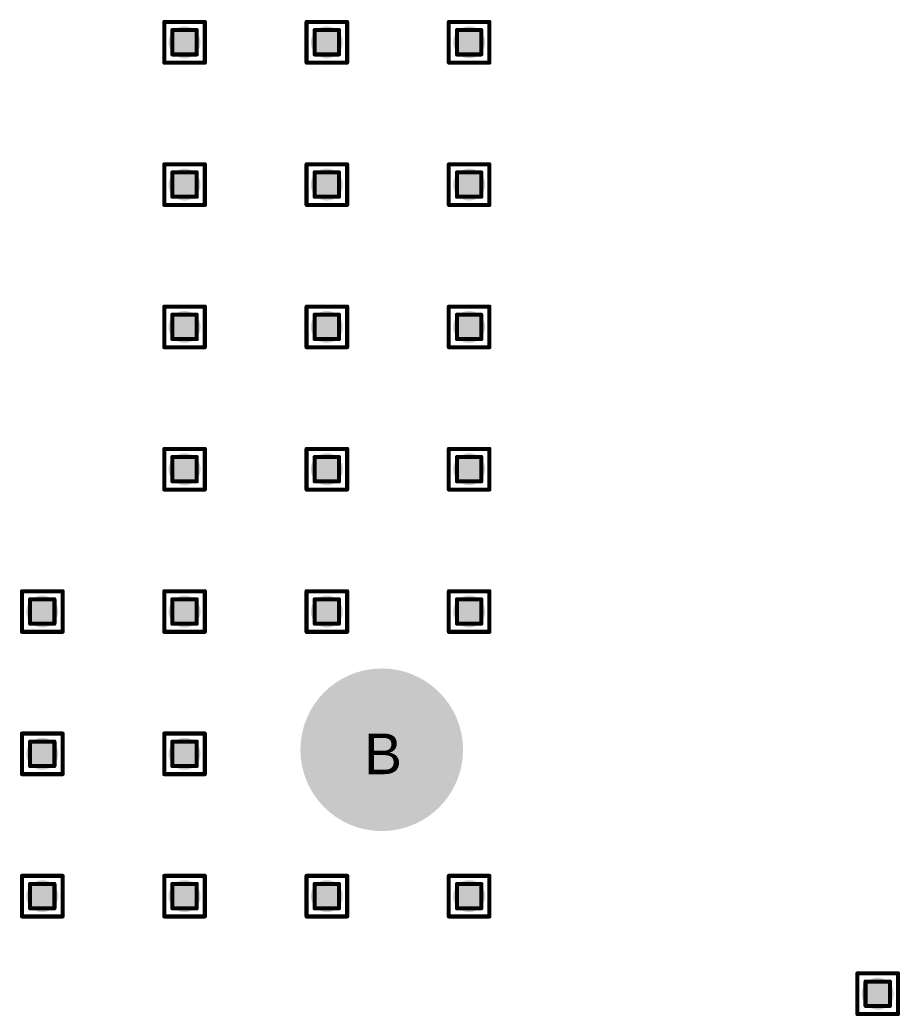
# Model space of a CAD drawing. Header units: millimetres. Extents: x -25 to 478, y -31 to 252.
# Drawn here: x 121.03 to 132.03, y 103.09 to 115.54 of the extents above; entities that cross this region are included whole.
import ezdxf

# ---------------------------------------------------------------- set-up
doc = ezdxf.new("R2010")
doc.units = ezdxf.units.MM
for name, color, linetype in [('DrillDrawing', 1, 'Continuous'), ('MultiLayer', 9, 'Continuous'), ('PadHoleLayer', 156, 'Continuous'), ('ViaHoleLayer', 16, 'Continuous')]:
    doc.layers.add(name, color=color, linetype=linetype)
doc.styles.add('Arial', font='', dxfattribs={"height": 0.2})
doc.styles.get('Arial').set_extended_font_data('Arial')

# ---------------------------------------------------------------- blocks, each defined once
blk = doc.blocks.new('KEYSTONE5000_959')
at = {"layer": 'MultiLayer'}
h = blk.add_hatch(color=9, dxfattribs=at)
edge = h.paths.add_edge_path()
edge.add_arc((0, 0), 1.016, 0, 360)
at = {"layer": 'PadHoleLayer'}
h = blk.add_hatch(color=156, dxfattribs=at)
edge = h.paths.add_edge_path()
edge.add_arc((0, 0), 0.508, 0, 360)

msp = doc.modelspace()

# ---------------------------------------------------------------- hatches: boundary and pattern name
at = {"layer": 'ViaHoleLayer'}
h = msp.add_hatch(color=16, dxfattribs=at)
edge = h.paths.add_edge_path()
edge.add_arc((123.088, 115.261), 0.2, 0, 360)
h = msp.add_hatch(color=16, dxfattribs=at)
edge = h.paths.add_edge_path()
edge.add_arc((124.866, 115.261), 0.2, 0, 360)
h = msp.add_hatch(color=16, dxfattribs=at)
edge = h.paths.add_edge_path()
edge.add_arc((126.644, 115.261), 0.2, 0, 360)
h = msp.add_hatch(color=16, dxfattribs=at)
edge = h.paths.add_edge_path()
edge.add_arc((123.088, 113.483), 0.2, 0, 360)
h = msp.add_hatch(color=16, dxfattribs=at)
edge = h.paths.add_edge_path()
edge.add_arc((124.866, 113.483), 0.2, 0, 360)
h = msp.add_hatch(color=16, dxfattribs=at)
edge = h.paths.add_edge_path()
edge.add_arc((126.644, 113.483), 0.2, 0, 360)
h = msp.add_hatch(color=16, dxfattribs=at)
edge = h.paths.add_edge_path()
edge.add_arc((123.088, 111.705), 0.2, 0, 360)
h = msp.add_hatch(color=16, dxfattribs=at)
edge = h.paths.add_edge_path()
edge.add_arc((124.866, 111.705), 0.2, 0, 360)
h = msp.add_hatch(color=16, dxfattribs=at)
edge = h.paths.add_edge_path()
edge.add_arc((126.644, 111.705), 0.2, 0, 360)
h = msp.add_hatch(color=16, dxfattribs=at)
edge = h.paths.add_edge_path()
edge.add_arc((123.088, 109.927), 0.2, 0, 360)
h = msp.add_hatch(color=16, dxfattribs=at)
edge = h.paths.add_edge_path()
edge.add_arc((124.866, 109.927), 0.2, 0, 360)
h = msp.add_hatch(color=16, dxfattribs=at)
edge = h.paths.add_edge_path()
edge.add_arc((126.644, 109.927), 0.2, 0, 360)
h = msp.add_hatch(color=16, dxfattribs=at)
edge = h.paths.add_edge_path()
edge.add_arc((121.31, 108.149), 0.2, 0, 360)
h = msp.add_hatch(color=16, dxfattribs=at)
edge = h.paths.add_edge_path()
edge.add_arc((123.088, 108.149), 0.2, 0, 360)
h = msp.add_hatch(color=16, dxfattribs=at)
edge = h.paths.add_edge_path()
edge.add_arc((124.866, 108.149), 0.2, 0, 360)
h = msp.add_hatch(color=16, dxfattribs=at)
edge = h.paths.add_edge_path()
edge.add_arc((126.644, 108.149), 0.2, 0, 360)
h = msp.add_hatch(color=16, dxfattribs=at)
edge = h.paths.add_edge_path()
edge.add_arc((121.31, 106.371), 0.2, 0, 360)
h = msp.add_hatch(color=16, dxfattribs=at)
edge = h.paths.add_edge_path()
edge.add_arc((123.088, 106.371), 0.2, 0, 360)
h = msp.add_hatch(color=16, dxfattribs=at)
edge = h.paths.add_edge_path()
edge.add_arc((121.31, 104.593), 0.2, 0, 360)
h = msp.add_hatch(color=16, dxfattribs=at)
edge = h.paths.add_edge_path()
edge.add_arc((123.088, 104.593), 0.2, 0, 360)
h = msp.add_hatch(color=16, dxfattribs=at)
edge = h.paths.add_edge_path()
edge.add_arc((124.866, 104.593), 0.2, 0, 360)
h = msp.add_hatch(color=16, dxfattribs=at)
edge = h.paths.add_edge_path()
edge.add_arc((126.644, 104.593), 0.2, 0, 360)
h = msp.add_hatch(color=16, dxfattribs=at)
edge = h.paths.add_edge_path()
edge.add_arc((131.75, 103.374), 0.2, 0, 360)

# ---------------------------------------------------------------- linework, layer by layer
at = {"layer": 'DrillDrawing', "const_width": 0.0508}
for points in [[(122.834, 115.515), (123.342, 115.515)], [(122.834, 115.007), (122.834, 115.515)], [(123.342, 115.007), (123.342, 115.515)], [(124.612, 115.515), (125.12, 115.515)], [(124.612, 115.007), (124.612, 115.515)], [(125.12, 115.007), (125.12, 115.515)], [(126.39, 115.515), (126.898, 115.515)], [(126.39, 115.007), (126.39, 115.515)], [(126.898, 115.007), (126.898, 115.515)], [(122.936, 115.414), (123.241, 115.414)], [(122.936, 115.109), (122.936, 115.414)], [(123.241, 115.109), (123.241, 115.414)], [(124.714, 115.414), (125.019, 115.414)], [(124.714, 115.109), (124.714, 115.414)], [(125.019, 115.109), (125.019, 115.414)], [(126.492, 115.414), (126.797, 115.414)], [(126.492, 115.109), (126.492, 115.414)], [(126.797, 115.109), (126.797, 115.414)], [(122.936, 115.109), (123.241, 115.109)], [(124.714, 115.109), (125.019, 115.109)], [(126.492, 115.109), (126.797, 115.109)], [(122.834, 115.007), (123.342, 115.007)], [(124.612, 115.007), (125.12, 115.007)], [(126.39, 115.007), (126.898, 115.007)], [(122.834, 113.737), (123.342, 113.737)], [(122.834, 113.229), (122.834, 113.737)], [(123.342, 113.229), (123.342, 113.737)], [(124.612, 113.737), (125.12, 113.737)], [(124.612, 113.229), (124.612, 113.737)], [(125.12, 113.229), (125.12, 113.737)], [(126.39, 113.737), (126.898, 113.737)], [(126.39, 113.229), (126.39, 113.737)], [(126.898, 113.229), (126.898, 113.737)], [(122.936, 113.636), (123.241, 113.636)], [(122.936, 113.331), (122.936, 113.636)], [(123.241, 113.331), (123.241, 113.636)], [(124.714, 113.636), (125.019, 113.636)], [(124.714, 113.331), (124.714, 113.636)], [(125.019, 113.331), (125.019, 113.636)], [(126.492, 113.636), (126.797, 113.636)], [(126.492, 113.331), (126.492, 113.636)], [(126.797, 113.331), (126.797, 113.636)], [(122.936, 113.331), (123.241, 113.331)], [(124.714, 113.331), (125.019, 113.331)], [(126.492, 113.331), (126.797, 113.331)], [(122.834, 113.229), (123.342, 113.229)], [(124.612, 113.229), (125.12, 113.229)], [(126.39, 113.229), (126.898, 113.229)], [(122.834, 111.959), (123.342, 111.959)], [(122.834, 111.451), (122.834, 111.959)], [(123.342, 111.451), (123.342, 111.959)], [(124.612, 111.959), (125.12, 111.959)], [(124.612, 111.451), (124.612, 111.959)], [(125.12, 111.451), (125.12, 111.959)], [(126.39, 111.959), (126.898, 111.959)], [(126.39, 111.451), (126.39, 111.959)], [(126.898, 111.451), (126.898, 111.959)], [(122.936, 111.858), (123.241, 111.858)], [(122.936, 111.553), (122.936, 111.858)], [(123.241, 111.553), (123.241, 111.858)], [(124.714, 111.858), (125.019, 111.858)], [(124.714, 111.553), (124.714, 111.858)], [(125.019, 111.553), (125.019, 111.858)], [(126.492, 111.858), (126.797, 111.858)], [(126.492, 111.553), (126.492, 111.858)], [(126.797, 111.553), (126.797, 111.858)], [(122.936, 111.553), (123.241, 111.553)], [(124.714, 111.553), (125.019, 111.553)], [(126.492, 111.553), (126.797, 111.553)], [(122.834, 111.451), (123.342, 111.451)], [(124.612, 111.451), (125.12, 111.451)], [(126.39, 111.451), (126.898, 111.451)], [(122.834, 110.181), (123.342, 110.181)], [(122.834, 109.673), (122.834, 110.181)], [(123.342, 109.673), (123.342, 110.181)], [(124.612, 110.181), (125.12, 110.181)], [(124.612, 109.673), (124.612, 110.181)], [(125.12, 109.673), (125.12, 110.181)], [(126.39, 110.181), (126.898, 110.181)], [(126.39, 109.673), (126.39, 110.181)], [(126.898, 109.673), (126.898, 110.181)], [(122.936, 110.08), (123.241, 110.08)], [(122.936, 109.775), (122.936, 110.08)], [(123.241, 109.775), (123.241, 110.08)], [(124.714, 110.08), (125.019, 110.08)], [(124.714, 109.775), (124.714, 110.08)], [(125.019, 109.775), (125.019, 110.08)], [(126.492, 110.08), (126.797, 110.08)], [(126.492, 109.775), (126.492, 110.08)], [(126.797, 109.775), (126.797, 110.08)], [(122.936, 109.775), (123.241, 109.775)], [(124.714, 109.775), (125.019, 109.775)], [(126.492, 109.775), (126.797, 109.775)], [(122.834, 109.673), (123.342, 109.673)], [(124.612, 109.673), (125.12, 109.673)], [(126.39, 109.673), (126.898, 109.673)], [(121.056, 108.403), (121.564, 108.403)], [(121.056, 107.895), (121.056, 108.403)], [(121.564, 107.895), (121.564, 108.403)], [(122.834, 108.403), (123.342, 108.403)], [(122.834, 107.895), (122.834, 108.403)], [(123.342, 107.895), (123.342, 108.403)], [(124.612, 108.403), (125.12, 108.403)], [(124.612, 107.895), (124.612, 108.403)], [(125.12, 107.895), (125.12, 108.403)], [(126.39, 108.403), (126.898, 108.403)], [(126.39, 107.895), (126.39, 108.403)], [(126.898, 107.895), (126.898, 108.403)], [(121.158, 108.302), (121.463, 108.302)], [(121.158, 107.997), (121.158, 108.302)], [(121.463, 107.997), (121.463, 108.302)], [(122.936, 108.302), (123.241, 108.302)], [(122.936, 107.997), (122.936, 108.302)], [(123.241, 107.997), (123.241, 108.302)], [(124.714, 108.302), (125.019, 108.302)], [(124.714, 107.997), (124.714, 108.302)], [(125.019, 107.997), (125.019, 108.302)], [(126.492, 108.302), (126.797, 108.302)], [(126.492, 107.997), (126.492, 108.302)], [(126.797, 107.997), (126.797, 108.302)], [(121.056, 107.895), (121.564, 107.895)], [(121.158, 107.997), (121.463, 107.997)], [(122.834, 107.895), (123.342, 107.895)], [(122.936, 107.997), (123.241, 107.997)], [(124.612, 107.895), (125.12, 107.895)], [(124.714, 107.997), (125.019, 107.997)], [(126.39, 107.895), (126.898, 107.895)], [(126.492, 107.997), (126.797, 107.997)], [(121.056, 106.625), (121.564, 106.625)], [(121.056, 106.117), (121.056, 106.625)], [(121.158, 106.524), (121.463, 106.524)], [(121.158, 106.219), (121.158, 106.524)], [(121.463, 106.219), (121.463, 106.524)], [(121.564, 106.117), (121.564, 106.625)], [(122.834, 106.625), (123.342, 106.625)], [(122.834, 106.117), (122.834, 106.625)], [(122.936, 106.524), (123.241, 106.524)], [(122.936, 106.219), (122.936, 106.524)], [(123.241, 106.219), (123.241, 106.524)], [(123.342, 106.117), (123.342, 106.625)], [(121.158, 106.219), (121.463, 106.219)], [(122.936, 106.219), (123.241, 106.219)], [(121.056, 106.117), (121.564, 106.117)], [(122.834, 106.117), (123.342, 106.117)], [(121.056, 104.847), (121.564, 104.847)], [(121.056, 104.339), (121.056, 104.847)], [(121.564, 104.339), (121.564, 104.847)], [(122.834, 104.847), (123.342, 104.847)], [(122.834, 104.339), (122.834, 104.847)], [(123.342, 104.339), (123.342, 104.847)], [(124.612, 104.847), (125.12, 104.847)], [(124.612, 104.339), (124.612, 104.847)], [(125.12, 104.339), (125.12, 104.847)], [(126.39, 104.847), (126.898, 104.847)], [(126.39, 104.339), (126.39, 104.847)], [(126.898, 104.339), (126.898, 104.847)], [(121.158, 104.746), (121.463, 104.746)], [(121.158, 104.441), (121.158, 104.746)], [(121.463, 104.441), (121.463, 104.746)], [(122.936, 104.746), (123.241, 104.746)], [(122.936, 104.441), (122.936, 104.746)], [(123.241, 104.441), (123.241, 104.746)], [(124.714, 104.746), (125.019, 104.746)], [(124.714, 104.441), (124.714, 104.746)], [(125.019, 104.441), (125.019, 104.746)], [(126.492, 104.746), (126.797, 104.746)], [(126.492, 104.441), (126.492, 104.746)], [(126.797, 104.441), (126.797, 104.746)], [(121.158, 104.441), (121.463, 104.441)], [(122.936, 104.441), (123.241, 104.441)], [(124.714, 104.441), (125.019, 104.441)], [(126.492, 104.441), (126.797, 104.441)], [(121.056, 104.339), (121.564, 104.339)], [(122.834, 104.339), (123.342, 104.339)], [(124.612, 104.339), (125.12, 104.339)], [(126.39, 104.339), (126.898, 104.339)], [(131.496, 103.628), (132.004, 103.628)], [(131.496, 103.12), (131.496, 103.628)], [(131.597, 103.526), (131.902, 103.526)], [(131.597, 103.222), (131.597, 103.526)], [(131.902, 103.222), (131.902, 103.526)], [(132.004, 103.12), (132.004, 103.628)], [(131.597, 103.222), (131.902, 103.222)], [(131.496, 103.12), (132.004, 103.12)]]:
    msp.add_lwpolyline(points, dxfattribs=at)
at = {"layer": 'DrillDrawing', "const_width": 0.0254}
for points in [[(122.822, 115.515, 1), (122.847, 115.515, 1)], [(122.822, 115.515, 1), (122.847, 115.515, 1)], [(123.33, 115.515, 1), (123.355, 115.515, 1)], [(123.33, 115.515, 1), (123.355, 115.515, 1)], [(124.6, 115.515, 1), (124.625, 115.515, 1)], [(124.6, 115.515, 1), (124.625, 115.515, 1)], [(125.108, 115.515, 1), (125.133, 115.515, 1)], [(125.108, 115.515, 1), (125.133, 115.515, 1)], [(126.378, 115.515, 1), (126.403, 115.515, 1)], [(126.378, 115.515, 1), (126.403, 115.515, 1)], [(126.886, 115.515, 1), (126.911, 115.515, 1)], [(126.886, 115.515, 1), (126.911, 115.515, 1)], [(122.923, 115.414, 1), (122.949, 115.414, 1)], [(122.923, 115.414, 1), (122.949, 115.414, 1)], [(123.228, 115.414, 1), (123.254, 115.414, 1)], [(123.228, 115.414, 1), (123.254, 115.414, 1)], [(124.701, 115.414, 1), (124.727, 115.414, 1)], [(124.701, 115.414, 1), (124.727, 115.414, 1)], [(125.006, 115.414, 1), (125.031, 115.414, 1)], [(125.006, 115.414, 1), (125.031, 115.414, 1)], [(126.479, 115.414, 1), (126.505, 115.414, 1)], [(126.479, 115.414, 1), (126.505, 115.414, 1)], [(126.784, 115.414, 1), (126.809, 115.414, 1)], [(126.784, 115.414, 1), (126.809, 115.414, 1)], [(122.923, 115.109, 1), (122.949, 115.109, 1)], [(122.923, 115.109, 1), (122.949, 115.109, 1)], [(123.228, 115.109, 1), (123.254, 115.109, 1)], [(123.228, 115.109, 1), (123.254, 115.109, 1)], [(124.701, 115.109, 1), (124.727, 115.109, 1)], [(124.701, 115.109, 1), (124.727, 115.109, 1)], [(125.006, 115.109, 1), (125.031, 115.109, 1)], [(125.006, 115.109, 1), (125.031, 115.109, 1)], [(126.479, 115.109, 1), (126.505, 115.109, 1)], [(126.479, 115.109, 1), (126.505, 115.109, 1)], [(126.784, 115.109, 1), (126.809, 115.109, 1)], [(126.784, 115.109, 1), (126.809, 115.109, 1)], [(122.822, 115.007, 1), (122.847, 115.007, 1)], [(122.822, 115.007, 1), (122.847, 115.007, 1)], [(123.33, 115.007, 1), (123.355, 115.007, 1)], [(123.33, 115.007, 1), (123.355, 115.007, 1)], [(124.6, 115.007, 1), (124.625, 115.007, 1)], [(124.6, 115.007, 1), (124.625, 115.007, 1)], [(125.108, 115.007, 1), (125.133, 115.007, 1)], [(125.108, 115.007, 1), (125.133, 115.007, 1)], [(126.378, 115.007, 1), (126.403, 115.007, 1)], [(126.378, 115.007, 1), (126.403, 115.007, 1)], [(126.886, 115.007, 1), (126.911, 115.007, 1)], [(126.886, 115.007, 1), (126.911, 115.007, 1)], [(122.822, 113.737, 1), (122.847, 113.737, 1)], [(122.822, 113.737, 1), (122.847, 113.737, 1)], [(123.33, 113.737, 1), (123.355, 113.737, 1)], [(123.33, 113.737, 1), (123.355, 113.737, 1)], [(124.6, 113.737, 1), (124.625, 113.737, 1)], [(124.6, 113.737, 1), (124.625, 113.737, 1)], [(125.108, 113.737, 1), (125.133, 113.737, 1)], [(125.108, 113.737, 1), (125.133, 113.737, 1)], [(126.378, 113.737, 1), (126.403, 113.737, 1)], [(126.378, 113.737, 1), (126.403, 113.737, 1)], [(126.886, 113.737, 1), (126.911, 113.737, 1)], [(126.886, 113.737, 1), (126.911, 113.737, 1)], [(122.923, 113.636, 1), (122.949, 113.636, 1)], [(122.923, 113.636, 1), (122.949, 113.636, 1)], [(123.228, 113.636, 1), (123.254, 113.636, 1)], [(123.228, 113.636, 1), (123.254, 113.636, 1)], [(124.701, 113.636, 1), (124.727, 113.636, 1)], [(124.701, 113.636, 1), (124.727, 113.636, 1)], [(125.006, 113.636, 1), (125.031, 113.636, 1)], [(125.006, 113.636, 1), (125.031, 113.636, 1)], [(126.479, 113.636, 1), (126.505, 113.636, 1)], [(126.479, 113.636, 1), (126.505, 113.636, 1)], [(126.784, 113.636, 1), (126.809, 113.636, 1)], [(126.784, 113.636, 1), (126.809, 113.636, 1)], [(122.923, 113.331, 1), (122.949, 113.331, 1)], [(122.923, 113.331, 1), (122.949, 113.331, 1)], [(123.228, 113.331, 1), (123.254, 113.331, 1)], [(123.228, 113.331, 1), (123.254, 113.331, 1)], [(124.701, 113.331, 1), (124.727, 113.331, 1)], [(124.701, 113.331, 1), (124.727, 113.331, 1)], [(125.006, 113.331, 1), (125.031, 113.331, 1)], [(125.006, 113.331, 1), (125.031, 113.331, 1)], [(126.479, 113.331, 1), (126.505, 113.331, 1)], [(126.479, 113.331, 1), (126.505, 113.331, 1)], [(126.784, 113.331, 1), (126.809, 113.331, 1)], [(126.784, 113.331, 1), (126.809, 113.331, 1)], [(122.822, 113.229, 1), (122.847, 113.229, 1)], [(122.822, 113.229, 1), (122.847, 113.229, 1)], [(123.33, 113.229, 1), (123.355, 113.229, 1)], [(123.33, 113.229, 1), (123.355, 113.229, 1)], [(124.6, 113.229, 1), (124.625, 113.229, 1)], [(124.6, 113.229, 1), (124.625, 113.229, 1)], [(125.108, 113.229, 1), (125.133, 113.229, 1)], [(125.108, 113.229, 1), (125.133, 113.229, 1)], [(126.378, 113.229, 1), (126.403, 113.229, 1)], [(126.378, 113.229, 1), (126.403, 113.229, 1)], [(126.886, 113.229, 1), (126.911, 113.229, 1)], [(126.886, 113.229, 1), (126.911, 113.229, 1)], [(122.822, 111.959, 1), (122.847, 111.959, 1)], [(122.822, 111.959, 1), (122.847, 111.959, 1)], [(123.33, 111.959, 1), (123.355, 111.959, 1)], [(123.33, 111.959, 1), (123.355, 111.959, 1)], [(124.6, 111.959, 1), (124.625, 111.959, 1)], [(124.6, 111.959, 1), (124.625, 111.959, 1)], [(125.108, 111.959, 1), (125.133, 111.959, 1)], [(125.108, 111.959, 1), (125.133, 111.959, 1)], [(126.378, 111.959, 1), (126.403, 111.959, 1)], [(126.378, 111.959, 1), (126.403, 111.959, 1)], [(126.886, 111.959, 1), (126.911, 111.959, 1)], [(126.886, 111.959, 1), (126.911, 111.959, 1)], [(122.923, 111.858, 1), (122.949, 111.858, 1)], [(122.923, 111.858, 1), (122.949, 111.858, 1)], [(123.228, 111.858, 1), (123.254, 111.858, 1)], [(123.228, 111.858, 1), (123.254, 111.858, 1)], [(124.701, 111.858, 1), (124.727, 111.858, 1)], [(124.701, 111.858, 1), (124.727, 111.858, 1)], [(125.006, 111.858, 1), (125.031, 111.858, 1)], [(125.006, 111.858, 1), (125.031, 111.858, 1)], [(126.479, 111.858, 1), (126.505, 111.858, 1)], [(126.479, 111.858, 1), (126.505, 111.858, 1)], [(126.784, 111.858, 1), (126.809, 111.858, 1)], [(126.784, 111.858, 1), (126.809, 111.858, 1)], [(122.923, 111.553, 1), (122.949, 111.553, 1)], [(122.923, 111.553, 1), (122.949, 111.553, 1)], [(123.228, 111.553, 1), (123.254, 111.553, 1)], [(123.228, 111.553, 1), (123.254, 111.553, 1)], [(124.701, 111.553, 1), (124.727, 111.553, 1)], [(124.701, 111.553, 1), (124.727, 111.553, 1)], [(125.006, 111.553, 1), (125.031, 111.553, 1)], [(125.006, 111.553, 1), (125.031, 111.553, 1)], [(126.479, 111.553, 1), (126.505, 111.553, 1)], [(126.479, 111.553, 1), (126.505, 111.553, 1)], [(126.784, 111.553, 1), (126.809, 111.553, 1)], [(126.784, 111.553, 1), (126.809, 111.553, 1)], [(122.822, 111.451, 1), (122.847, 111.451, 1)], [(122.822, 111.451, 1), (122.847, 111.451, 1)], [(123.33, 111.451, 1), (123.355, 111.451, 1)], [(123.33, 111.451, 1), (123.355, 111.451, 1)], [(124.6, 111.451, 1), (124.625, 111.451, 1)], [(124.6, 111.451, 1), (124.625, 111.451, 1)], [(125.108, 111.451, 1), (125.133, 111.451, 1)], [(125.108, 111.451, 1), (125.133, 111.451, 1)], [(126.378, 111.451, 1), (126.403, 111.451, 1)], [(126.378, 111.451, 1), (126.403, 111.451, 1)], [(126.886, 111.451, 1), (126.911, 111.451, 1)], [(126.886, 111.451, 1), (126.911, 111.451, 1)], [(122.822, 110.181, 1), (122.847, 110.181, 1)], [(122.822, 110.181, 1), (122.847, 110.181, 1)], [(123.33, 110.181, 1), (123.355, 110.181, 1)], [(123.33, 110.181, 1), (123.355, 110.181, 1)], [(124.6, 110.181, 1), (124.625, 110.181, 1)], [(124.6, 110.181, 1), (124.625, 110.181, 1)], [(125.108, 110.181, 1), (125.133, 110.181, 1)], [(125.108, 110.181, 1), (125.133, 110.181, 1)], [(126.378, 110.181, 1), (126.403, 110.181, 1)], [(126.378, 110.181, 1), (126.403, 110.181, 1)], [(126.886, 110.181, 1), (126.911, 110.181, 1)], [(126.886, 110.181, 1), (126.911, 110.181, 1)], [(122.923, 110.08, 1), (122.949, 110.08, 1)], [(122.923, 110.08, 1), (122.949, 110.08, 1)], [(123.228, 110.08, 1), (123.254, 110.08, 1)], [(123.228, 110.08, 1), (123.254, 110.08, 1)], [(124.701, 110.08, 1), (124.727, 110.08, 1)], [(124.701, 110.08, 1), (124.727, 110.08, 1)], [(125.006, 110.08, 1), (125.031, 110.08, 1)], [(125.006, 110.08, 1), (125.031, 110.08, 1)], [(126.479, 110.08, 1), (126.505, 110.08, 1)], [(126.479, 110.08, 1), (126.505, 110.08, 1)], [(126.784, 110.08, 1), (126.809, 110.08, 1)], [(126.784, 110.08, 1), (126.809, 110.08, 1)], [(122.923, 109.775, 1), (122.949, 109.775, 1)], [(122.923, 109.775, 1), (122.949, 109.775, 1)], [(123.228, 109.775, 1), (123.254, 109.775, 1)], [(123.228, 109.775, 1), (123.254, 109.775, 1)], [(124.701, 109.775, 1), (124.727, 109.775, 1)], [(124.701, 109.775, 1), (124.727, 109.775, 1)], [(125.006, 109.775, 1), (125.031, 109.775, 1)], [(125.006, 109.775, 1), (125.031, 109.775, 1)], [(126.479, 109.775, 1), (126.505, 109.775, 1)], [(126.479, 109.775, 1), (126.505, 109.775, 1)], [(126.784, 109.775, 1), (126.809, 109.775, 1)], [(126.784, 109.775, 1), (126.809, 109.775, 1)], [(122.822, 109.673, 1), (122.847, 109.673, 1)], [(122.822, 109.673, 1), (122.847, 109.673, 1)], [(123.33, 109.673, 1), (123.355, 109.673, 1)], [(123.33, 109.673, 1), (123.355, 109.673, 1)], [(124.6, 109.673, 1), (124.625, 109.673, 1)], [(124.6, 109.673, 1), (124.625, 109.673, 1)], [(125.108, 109.673, 1), (125.133, 109.673, 1)], [(125.108, 109.673, 1), (125.133, 109.673, 1)], [(126.378, 109.673, 1), (126.403, 109.673, 1)], [(126.378, 109.673, 1), (126.403, 109.673, 1)], [(126.886, 109.673, 1), (126.911, 109.673, 1)], [(126.886, 109.673, 1), (126.911, 109.673, 1)], [(121.044, 108.403, 1), (121.069, 108.403, 1)], [(121.044, 108.403, 1), (121.069, 108.403, 1)], [(121.552, 108.403, 1), (121.577, 108.403, 1)], [(121.552, 108.403, 1), (121.577, 108.403, 1)], [(122.822, 108.403, 1), (122.847, 108.403, 1)], [(122.822, 108.403, 1), (122.847, 108.403, 1)], [(123.33, 108.403, 1), (123.355, 108.403, 1)], [(123.33, 108.403, 1), (123.355, 108.403, 1)], [(124.6, 108.403, 1), (124.625, 108.403, 1)], [(124.6, 108.403, 1), (124.625, 108.403, 1)], [(125.108, 108.403, 1), (125.133, 108.403, 1)], [(125.108, 108.403, 1), (125.133, 108.403, 1)], [(126.378, 108.403, 1), (126.403, 108.403, 1)], [(126.378, 108.403, 1), (126.403, 108.403, 1)], [(126.886, 108.403, 1), (126.911, 108.403, 1)], [(126.886, 108.403, 1), (126.911, 108.403, 1)], [(121.145, 108.302, 1), (121.171, 108.302, 1)], [(121.145, 108.302, 1), (121.171, 108.302, 1)], [(121.45, 108.302, 1), (121.475, 108.302, 1)], [(121.45, 108.302, 1), (121.475, 108.302, 1)], [(122.923, 108.302, 1), (122.949, 108.302, 1)], [(122.923, 108.302, 1), (122.949, 108.302, 1)], [(123.228, 108.302, 1), (123.254, 108.302, 1)], [(123.228, 108.302, 1), (123.254, 108.302, 1)], [(124.701, 108.302, 1), (124.727, 108.302, 1)], [(124.701, 108.302, 1), (124.727, 108.302, 1)], [(125.006, 108.302, 1), (125.031, 108.302, 1)], [(125.006, 108.302, 1), (125.031, 108.302, 1)], [(126.479, 108.302, 1), (126.505, 108.302, 1)], [(126.479, 108.302, 1), (126.505, 108.302, 1)], [(126.784, 108.302, 1), (126.809, 108.302, 1)], [(126.784, 108.302, 1), (126.809, 108.302, 1)], [(121.044, 107.895, 1), (121.069, 107.895, 1)], [(121.044, 107.895, 1), (121.069, 107.895, 1)], [(121.145, 107.997, 1), (121.171, 107.997, 1)], [(121.145, 107.997, 1), (121.171, 107.997, 1)], [(121.45, 107.997, 1), (121.475, 107.997, 1)], [(121.45, 107.997, 1), (121.475, 107.997, 1)], [(121.552, 107.895, 1), (121.577, 107.895, 1)], [(121.552, 107.895, 1), (121.577, 107.895, 1)], [(122.822, 107.895, 1), (122.847, 107.895, 1)], [(122.822, 107.895, 1), (122.847, 107.895, 1)], [(122.923, 107.997, 1), (122.949, 107.997, 1)], [(122.923, 107.997, 1), (122.949, 107.997, 1)], [(123.228, 107.997, 1), (123.254, 107.997, 1)], [(123.228, 107.997, 1), (123.254, 107.997, 1)], [(123.33, 107.895, 1), (123.355, 107.895, 1)], [(123.33, 107.895, 1), (123.355, 107.895, 1)], [(124.6, 107.895, 1), (124.625, 107.895, 1)], [(124.6, 107.895, 1), (124.625, 107.895, 1)], [(124.701, 107.997, 1), (124.727, 107.997, 1)], [(124.701, 107.997, 1), (124.727, 107.997, 1)], [(125.006, 107.997, 1), (125.031, 107.997, 1)], [(125.006, 107.997, 1), (125.031, 107.997, 1)], [(125.108, 107.895, 1), (125.133, 107.895, 1)], [(125.108, 107.895, 1), (125.133, 107.895, 1)], [(126.378, 107.895, 1), (126.403, 107.895, 1)], [(126.378, 107.895, 1), (126.403, 107.895, 1)], [(126.479, 107.997, 1), (126.505, 107.997, 1)], [(126.479, 107.997, 1), (126.505, 107.997, 1)], [(126.784, 107.997, 1), (126.809, 107.997, 1)], [(126.784, 107.997, 1), (126.809, 107.997, 1)], [(126.886, 107.895, 1), (126.911, 107.895, 1)], [(126.886, 107.895, 1), (126.911, 107.895, 1)], [(121.044, 106.625, 1), (121.069, 106.625, 1)], [(121.044, 106.625, 1), (121.069, 106.625, 1)], [(121.145, 106.524, 1), (121.171, 106.524, 1)], [(121.145, 106.524, 1), (121.171, 106.524, 1)], [(121.45, 106.524, 1), (121.475, 106.524, 1)], [(121.45, 106.524, 1), (121.475, 106.524, 1)], [(121.552, 106.625, 1), (121.577, 106.625, 1)], [(121.552, 106.625, 1), (121.577, 106.625, 1)], [(122.822, 106.625, 1), (122.847, 106.625, 1)], [(122.822, 106.625, 1), (122.847, 106.625, 1)], [(122.923, 106.524, 1), (122.949, 106.524, 1)], [(122.923, 106.524, 1), (122.949, 106.524, 1)], [(123.228, 106.524, 1), (123.254, 106.524, 1)], [(123.228, 106.524, 1), (123.254, 106.524, 1)], [(123.33, 106.625, 1), (123.355, 106.625, 1)], [(123.33, 106.625, 1), (123.355, 106.625, 1)], [(121.145, 106.219, 1), (121.171, 106.219, 1)], [(121.145, 106.219, 1), (121.171, 106.219, 1)], [(121.45, 106.219, 1), (121.475, 106.219, 1)], [(121.45, 106.219, 1), (121.475, 106.219, 1)], [(122.923, 106.219, 1), (122.949, 106.219, 1)], [(122.923, 106.219, 1), (122.949, 106.219, 1)], [(123.228, 106.219, 1), (123.254, 106.219, 1)], [(123.228, 106.219, 1), (123.254, 106.219, 1)], [(121.044, 106.117, 1), (121.069, 106.117, 1)], [(121.044, 106.117, 1), (121.069, 106.117, 1)], [(121.552, 106.117, 1), (121.577, 106.117, 1)], [(121.552, 106.117, 1), (121.577, 106.117, 1)], [(122.822, 106.117, 1), (122.847, 106.117, 1)], [(122.822, 106.117, 1), (122.847, 106.117, 1)], [(123.33, 106.117, 1), (123.355, 106.117, 1)], [(123.33, 106.117, 1), (123.355, 106.117, 1)], [(121.044, 104.847, 1), (121.069, 104.847, 1)], [(121.044, 104.847, 1), (121.069, 104.847, 1)], [(121.552, 104.847, 1), (121.577, 104.847, 1)], [(121.552, 104.847, 1), (121.577, 104.847, 1)], [(122.822, 104.847, 1), (122.847, 104.847, 1)], [(122.822, 104.847, 1), (122.847, 104.847, 1)], [(123.33, 104.847, 1), (123.355, 104.847, 1)], [(123.33, 104.847, 1), (123.355, 104.847, 1)], [(124.6, 104.847, 1), (124.625, 104.847, 1)], [(124.6, 104.847, 1), (124.625, 104.847, 1)], [(125.108, 104.847, 1), (125.133, 104.847, 1)], [(125.108, 104.847, 1), (125.133, 104.847, 1)], [(126.378, 104.847, 1), (126.403, 104.847, 1)], [(126.378, 104.847, 1), (126.403, 104.847, 1)], [(126.886, 104.847, 1), (126.911, 104.847, 1)], [(126.886, 104.847, 1), (126.911, 104.847, 1)], [(121.145, 104.746, 1), (121.171, 104.746, 1)], [(121.145, 104.746, 1), (121.171, 104.746, 1)], [(121.45, 104.746, 1), (121.475, 104.746, 1)], [(121.45, 104.746, 1), (121.475, 104.746, 1)], [(122.923, 104.746, 1), (122.949, 104.746, 1)], [(122.923, 104.746, 1), (122.949, 104.746, 1)], [(123.228, 104.746, 1), (123.254, 104.746, 1)], [(123.228, 104.746, 1), (123.254, 104.746, 1)], [(124.701, 104.746, 1), (124.727, 104.746, 1)], [(124.701, 104.746, 1), (124.727, 104.746, 1)], [(125.006, 104.746, 1), (125.031, 104.746, 1)], [(125.006, 104.746, 1), (125.031, 104.746, 1)], [(126.479, 104.746, 1), (126.505, 104.746, 1)], [(126.479, 104.746, 1), (126.505, 104.746, 1)], [(126.784, 104.746, 1), (126.809, 104.746, 1)], [(126.784, 104.746, 1), (126.809, 104.746, 1)], [(121.145, 104.441, 1), (121.171, 104.441, 1)], [(121.145, 104.441, 1), (121.171, 104.441, 1)], [(121.45, 104.441, 1), (121.475, 104.441, 1)], [(121.45, 104.441, 1), (121.475, 104.441, 1)], [(122.923, 104.441, 1), (122.949, 104.441, 1)], [(122.923, 104.441, 1), (122.949, 104.441, 1)], [(123.228, 104.441, 1), (123.254, 104.441, 1)], [(123.228, 104.441, 1), (123.254, 104.441, 1)], [(124.701, 104.441, 1), (124.727, 104.441, 1)], [(124.701, 104.441, 1), (124.727, 104.441, 1)], [(125.006, 104.441, 1), (125.031, 104.441, 1)], [(125.006, 104.441, 1), (125.031, 104.441, 1)], [(126.479, 104.441, 1), (126.505, 104.441, 1)], [(126.479, 104.441, 1), (126.505, 104.441, 1)], [(126.784, 104.441, 1), (126.809, 104.441, 1)], [(126.784, 104.441, 1), (126.809, 104.441, 1)], [(121.044, 104.339, 1), (121.069, 104.339, 1)], [(121.044, 104.339, 1), (121.069, 104.339, 1)], [(121.552, 104.339, 1), (121.577, 104.339, 1)], [(121.552, 104.339, 1), (121.577, 104.339, 1)], [(122.822, 104.339, 1), (122.847, 104.339, 1)], [(122.822, 104.339, 1), (122.847, 104.339, 1)], [(123.33, 104.339, 1), (123.355, 104.339, 1)], [(123.33, 104.339, 1), (123.355, 104.339, 1)], [(124.6, 104.339, 1), (124.625, 104.339, 1)], [(124.6, 104.339, 1), (124.625, 104.339, 1)], [(125.108, 104.339, 1), (125.133, 104.339, 1)], [(125.108, 104.339, 1), (125.133, 104.339, 1)], [(126.378, 104.339, 1), (126.403, 104.339, 1)], [(126.378, 104.339, 1), (126.403, 104.339, 1)], [(126.886, 104.339, 1), (126.911, 104.339, 1)], [(126.886, 104.339, 1), (126.911, 104.339, 1)], [(131.483, 103.628, 1), (131.508, 103.628, 1)], [(131.483, 103.628, 1), (131.508, 103.628, 1)], [(131.585, 103.526, 1), (131.61, 103.526, 1)], [(131.585, 103.526, 1), (131.61, 103.526, 1)], [(131.889, 103.526, 1), (131.915, 103.526, 1)], [(131.889, 103.526, 1), (131.915, 103.526, 1)], [(131.991, 103.628, 1), (132.017, 103.628, 1)], [(131.991, 103.628, 1), (132.017, 103.628, 1)], [(131.585, 103.222, 1), (131.61, 103.222, 1)], [(131.585, 103.222, 1), (131.61, 103.222, 1)], [(131.889, 103.222, 1), (131.915, 103.222, 1)], [(131.889, 103.222, 1), (131.915, 103.222, 1)], [(131.483, 103.12, 1), (131.508, 103.12, 1)], [(131.483, 103.12, 1), (131.508, 103.12, 1)], [(131.991, 103.12, 1), (132.017, 103.12, 1)], [(131.991, 103.12, 1), (132.017, 103.12, 1)]]:
    msp.add_lwpolyline(points, format="xyb", close=True, dxfattribs=at)

# ---------------------------------------------------------------- block references
at = {"rotation": 90}
msp.add_blockref('KEYSTONE5000_959', (125.552, 106.422), dxfattribs=at)

# ---------------------------------------------------------------- texts
at = {"layer": 'DrillDrawing', "style": 'Arial'}
msp.add_text('B', height=0.508, dxfattribs=at).set_placement((125.332, 106.117))

doc.saveas('drawing.dxf')
